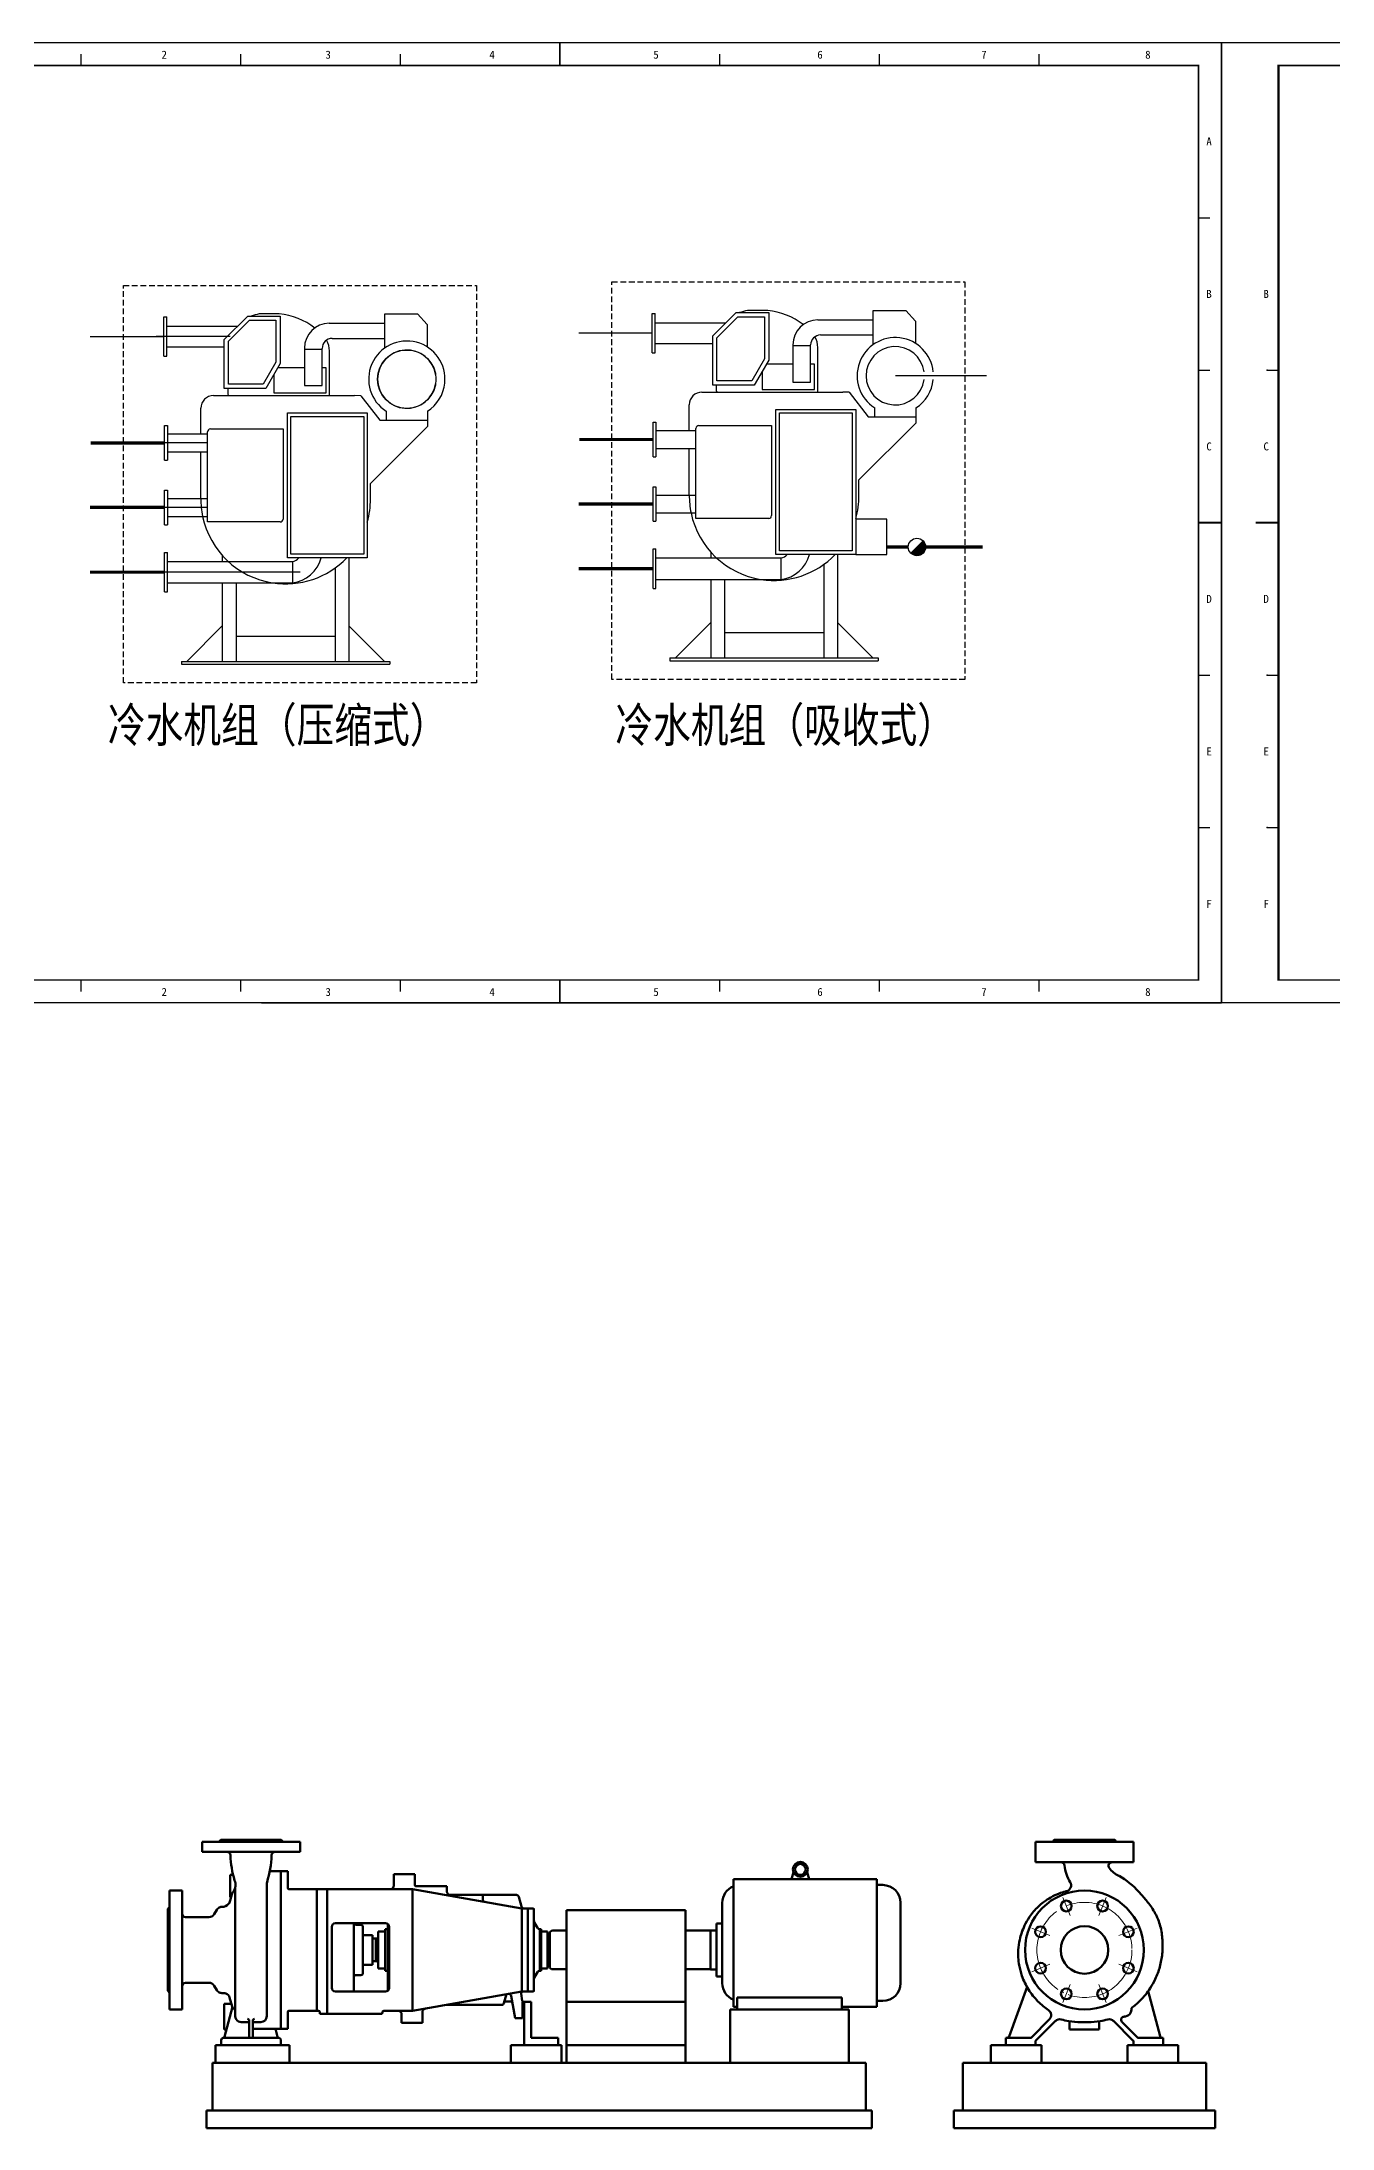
# Model space of a CAD drawing. Header units: millimetres. Extents: x 9671 to 25689, y -17516 to -2951.
# Drawn here: x 22087.3 to 22369.7, y -5773.3 to -5316.9 of the extents above; entities that cross this region are included whole.
import ezdxf
from ezdxf.lldxf.tags import DXFTag

# ---------------------------------------------------------------- set-up
doc = ezdxf.new("R2010")
doc.units = ezdxf.units.MM
for name, pattern in [('CENTER', [50.8, 31.75, -6.35, 6.35, -6.35]), ('HIDDEN2', [0.1875, 0.125, -0.0625]), ('Z', [22.5, 20, -1, 0.5, -1])]:
    doc.linetypes.add(name, pattern=pattern)
for name, color, linetype in [('CEN', 1, 'CENTER'), ('HID', 3, 'HID'), ('LIN', 2, 'Continuous'), ('sb', 2, 'Continuous'), ('图框', 4, 'Continuous')]:
    doc.layers.add(name, color=color, linetype=linetype)
for name, color, linetype, lineweight in [('中心线', 5, 'Z', 9), ('管道', 4, 'Continuous', 40), ('粗实线', 7, 'Continuous', 50)]:
    doc.layers.add(name, color=color, linetype=linetype, lineweight=lineweight)
doc.styles.add('QSDI', font='SimSun.ttf', dxfattribs={"width": 0.8})
tags = doc.linetypes.add('HID', pattern=[6, 4, -2]).pattern_tags.tags
tags[6:7] = [DXFTag(74, 4), DXFTag(75, 0), DXFTag(340, '0'), DXFTag(46, 1.0), DXFTag(50, 0.0), DXFTag(44, 0.0), DXFTag(45, 0.0)]
tags[4:5] = [DXFTag(74, 4), DXFTag(75, 0), DXFTag(340, '0'), DXFTag(46, 1.0), DXFTag(50, 0.0), DXFTag(44, 0.0), DXFTag(45, 0.0)]

# ---------------------------------------------------------------- blocks, each defined once
blk = doc.blocks.new('2#图框，横')
for p, q in [((7777.69, 0), (7777.69, 420)), ((7777.69, 420), (8371.69, 420)), ((8371.69, 420), (8371.69, 0)), ((7872.57, 415), (7872.57, 410)), ((7942.44, 415), (7942.44, 410)), ((8012.32, 415), (8012.32, 410)), ((8152.07, 415), (8152.07, 410)), ((8221.94, 415), (8221.94, 410)), ((8291.82, 415), (8291.82, 410)), ((8361.69, 343.33), (8366.69, 343.33)), ((8371.69, 0), (8371.69, 297)), ((7797.69, 276.67), (7802.69, 276.67)), ((8361.69, 276.67), (8366.69, 276.67)), ((7797.69, 143.33), (7802.69, 143.33)), ((8361.69, 143.33), (8366.69, 143.33)), ((7797.69, 76.67), (7802.69, 76.67)), ((8361.69, 76.67), (8366.69, 76.67)), ((7872.57, 10), (7872.57, 5)), ((7942.44, 10), (7942.44, 5)), ((8012.32, 10), (8012.32, 5)), ((8152.07, 10), (8152.07, 5)), ((8221.94, 10), (8221.94, 5)), ((8291.82, 10), (8291.82, 5)), ((8371.69, 0), (7777.69, 0)), ((7951.69, 0), (8371.69, 0))]:
    blk.add_line(p, q)
for points, const_width in [([(8082.19, 410), (8082.19, 420)], 0.8), ([(8082.19, 410), (8082.19, 420)], 0.5), ([(7802.69, 210), (7792.69, 210)], 0.8), ([(7792.69, 210), (7802.69, 210)], 0.5), ([(8361.69, 210), (8371.69, 210)], 0.8), ([(8361.69, 210), (8371.69, 210)], 0.5), ([(8082.19, 10), (8082.19, 0)], 0.8), ([(8082.19, 10), (8082.19, 0)], 0.5)]:
    blk.add_lwpolyline(points, dxfattribs=dict(const_width=const_width))
blk.add_lwpolyline([(7802.69, 10, 1, 1, 0), (7802.69, 410, 0.6, 0.6, 0), (8361.69, 410, 0.6, 0.6, 0), (8361.69, 10, 0.6, 0.6, 0)], format="xyseb", close=True)
for p in [(7797.69, 276.67), (7797.69, 210), (7797.69, 143.33), (7797.69, 76.67)]:
    blk.add_point(p)
at = {"style": 'QSDI'}
for s, p in [('1', (7836.11, 412.98)), ('2', (7907.86, 412.98)), ('3', (7979.61, 412.98)), ('4', (8051.36, 412.98)), ('5', (8123.11, 412.98)), ('6', (8194.86, 412.98)), ('7', (8266.61, 412.98)), ('8', (8338.36, 412.98)), ('A', (8365.11, 375.02)), ('B', (7796.11, 308.32)), ('B', (8365.11, 308.32)), ('C', (7796.11, 241.62)), ('C', (8365.11, 241.62)), ('D', (7796.11, 174.92)), ('D', (8365.11, 174.92)), ('E', (7796.11, 108.22)), ('E', (8365.11, 108.22)), ('F', (7796.11, 41.52)), ('F', (8365.11, 41.52)), ('1', (7836.11, 2.98)), ('2', (7907.86, 2.98)), ('3', (7979.61, 2.98)), ('4', (8051.36, 2.98)), ('5', (8123.11, 2.98)), ('6', (8194.86, 2.98)), ('7', (8266.61, 2.98)), ('8', (8338.36, 2.98))]:
    blk.add_text(s, height=3.5, dxfattribs=at).set_placement(p)

msp = doc.modelspace()

# ---------------------------------------------------------------- hatches: boundary and pattern name
at = {"layer": '图框'}
h = msp.add_hatch(dxfattribs=at)
h.set_pattern_fill('ANSI31', color=2, scale=0.381403, style=0)
h.set_pattern_definition([(45, (21883.35932, -5037.98328), (-0.033711589, 0.033711589), [])])
h.paths.add_polyline_path([(22277.46, -5428.77, 0.668179), (22280.71, -5427.42, 0.198912), (22280.15, -5426.07)])

# ---------------------------------------------------------------- linework, layer by layer
at = {"color": 0}
msp.add_line((22162.44, -5738.83), (22162.42, -5738.81), dxfattribs=at)
at = {"layer": 'CEN', "lineweight": -3}
for p, q in [((22128.55, -5381.4), (22112.33, -5381.4)), ((22123.58, -5404.67), (22112.45, -5404.67)), ((22123.58, -5418.78), (22112.45, -5418.78)), ((22143.83, -5432.93), (22113.2, -5432.93))]:
    msp.add_line(p, q, dxfattribs=at)
at = {"layer": 'HID', "lineweight": -3}
for p, q in [((22128.19, -5382.41), (22132.76, -5377.85)), ((22132.76, -5377.85), (22138.56, -5377.85)), ((22138.56, -5377.85), (22138.56, -5387.04)), ((22235.06, -5381.66), (22239.63, -5377.09)), ((22239.63, -5377.09), (22245.43, -5377.09)), ((22245.43, -5377.09), (22245.43, -5386.29)), ((22128.19, -5391.85), (22128.19, -5382.41)), ((22235.06, -5391.1), (22235.06, -5381.66)), ((22138.56, -5387.04), (22135.78, -5391.85)), ((22245.43, -5386.29), (22242.66, -5391.1)), ((22135.78, -5391.85), (22128.19, -5391.85)), ((22242.66, -5391.1), (22235.06, -5391.1)), ((22248.72, -5428.28), (22248.72, -5398.12)), ((22248.72, -5398.12), (22264.65, -5398.12)), ((22264.65, -5398.12), (22264.65, -5428.28)), ((22141.84, -5429.03), (22141.84, -5398.87)), ((22141.84, -5398.87), (22157.77, -5398.87)), ((22157.77, -5398.87), (22157.77, -5429.03)), ((22128.09, -5430.58), (22142.17, -5430.58)), ((22157.77, -5429.03), (22141.84, -5429.03)), ((22142.17, -5430.58), (22142.17, -5435.28)), ((22234.97, -5429.83), (22249.05, -5429.83)), ((22264.65, -5428.28), (22248.72, -5428.28)), ((22249.05, -5429.83), (22249.05, -5434.53)), ((22244.68, -5434.53), (22249.05, -5434.53)), ((22137.81, -5435.28), (22142.17, -5435.28))]:
    msp.add_line(p, q, dxfattribs=at)
for centre, radius, start, end in [((22142.02, -5428.67), 1.91, 274.6871, 323.4969), ((22141.29, -5427.95), 7.38, 276.8347, 345.3867), ((22248.89, -5427.92), 1.91, 274.6871, 323.4969), ((22248.17, -5427.19), 7.38, 276.8347, 345.3867)]:
    msp.add_arc(centre, radius, start, end, dxfattribs=at)
at = {"layer": 'LIN', "lineweight": -3}
for p, q in [((22246.17, -5375.71), (22241.75, -5375.71)), ((22269.17, -5375.71), (22269.17, -5383.21)), ((22269.23, -5375.71), (22276.39, -5375.71)), ((22276.39, -5375.71), (22278.48, -5378.01)), ((22114.03, -5385.71), (22114.03, -5377.09)), ((22114.03, -5377.09), (22114.65, -5377.09)), ((22114.65, -5385.71), (22114.65, -5377.09)), ((22114.65, -5379.15), (22130.13, -5379.15)), ((22127.26, -5382.03), (22132.37, -5376.92)), ((22132.37, -5376.92), (22139.49, -5376.92)), ((22139.29, -5376.46), (22134.88, -5376.46)), ((22139.49, -5376.92), (22139.49, -5387.29)), ((22150.23, -5378.51), (22162.3, -5378.51)), ((22162.3, -5376.46), (22162.3, -5383.97)), ((22162.35, -5376.46), (22169.52, -5376.46)), ((22169.52, -5376.46), (22171.61, -5378.76)), ((22171.61, -5378.76), (22171.61, -5383.68)), ((22220.91, -5384.95), (22220.91, -5376.34)), ((22220.91, -5376.34), (22221.53, -5376.34)), ((22221.53, -5384.95), (22221.53, -5376.34)), ((22221.53, -5378.4), (22237.01, -5378.4)), ((22234.13, -5381.28), (22239.25, -5376.16)), ((22239.25, -5376.16), (22246.37, -5376.16)), ((22246.37, -5376.16), (22246.37, -5386.54)), ((22257.11, -5377.76), (22269.17, -5377.76)), ((22278.48, -5378.01), (22278.48, -5382.93)), ((22114.65, -5383.64), (22127.26, -5383.64)), ((22127.26, -5392.78), (22127.26, -5382.03)), ((22144.79, -5383.95), (22144.79, -5392.11)), ((22148.68, -5384.23), (22144.79, -5384.23)), ((22148.68, -5392.11), (22148.68, -5383.99)), ((22150.26, -5394.3), (22150.26, -5384.56)), ((22150.85, -5381.81), (22162.3, -5381.81)), ((22220.91, -5384.95), (22221.53, -5384.95)), ((22221.53, -5382.89), (22234.13, -5382.89)), ((22234.13, -5392.03), (22234.13, -5381.28)), ((22251.66, -5383.2), (22251.66, -5391.36)), ((22255.55, -5383.47), (22251.66, -5383.47)), ((22255.55, -5391.36), (22255.55, -5383.24)), ((22257.14, -5393.55), (22257.14, -5383.81)), ((22257.73, -5381.06), (22269.17, -5381.06)), ((22114.03, -5385.71), (22114.65, -5385.71)), ((22139.49, -5387.29), (22136.32, -5392.78)), ((22144.79, -5388.22), (22138.95, -5388.22)), ((22149.55, -5388.22), (22148.68, -5388.22)), ((22149.55, -5393.71), (22149.55, -5388.22)), ((22246.37, -5386.54), (22243.19, -5392.03)), ((22244.97, -5388.95), (22244.97, -5392.96)), ((22251.66, -5387.47), (22245.83, -5387.47)), ((22256.43, -5387.47), (22255.55, -5387.47)), ((22256.43, -5392.96), (22256.43, -5387.47)), ((22136.32, -5392.78), (22127.26, -5392.78)), ((22128, -5392.78), (22128, -5393.88)), ((22138.1, -5389.7), (22138.1, -5393.71)), ((22138.1, -5393.71), (22149.55, -5393.71)), ((22144.79, -5392.11), (22148.68, -5392.11)), ((22231.78, -5393.55), (22262.6, -5393.55)), ((22243.19, -5392.03), (22234.13, -5392.03)), ((22234.87, -5392.03), (22234.87, -5393.13)), ((22244.97, -5392.96), (22256.43, -5392.96)), ((22251.66, -5391.36), (22255.55, -5391.36)), ((22264.02, -5393.59), (22262.6, -5393.55)), ((22264.02, -5393.59), (22268.16, -5398.96)), ((22122.12, -5402.71), (22122.12, -5397.09)), ((22124.91, -5394.3), (22155.73, -5394.3)), ((22141.07, -5429.81), (22141.07, -5398.1)), ((22141.07, -5398.1), (22158.55, -5398.1)), ((22157.15, -5394.34), (22155.73, -5394.3)), ((22157.15, -5394.34), (22161.28, -5399.71)), ((22158.55, -5398.1), (22158.55, -5429.81)), ((22162.69, -5397.76), (22162.69, -5399.68)), ((22171.69, -5397.76), (22171.69, -5399.71)), ((22228.99, -5401.95), (22228.99, -5396.34)), ((22247.94, -5429.06), (22247.94, -5397.34)), ((22247.94, -5397.34), (22265.43, -5397.34)), ((22265.43, -5397.34), (22265.43, -5429.06)), ((22269.56, -5397), (22269.56, -5398.93)), ((22278.57, -5397), (22278.57, -5398.96)), ((22114.19, -5408.45), (22114.19, -5400.88)), ((22114.19, -5400.88), (22114.81, -5400.88)), ((22114.81, -5400.88), (22114.81, -5408.45)), ((22114.81, -5402.71), (22123.58, -5402.71)), ((22123.58, -5421.95), (22123.58, -5402.24)), ((22124.21, -5401.62), (22140.12, -5401.62)), ((22140.12, -5401.62), (22140.12, -5421.33)), ((22171.69, -5401.09), (22159.25, -5413.53)), ((22161.28, -5399.71), (22171.69, -5399.71)), ((22171.69, -5399.71), (22171.69, -5401.09)), ((22221.07, -5407.7), (22221.07, -5400.13)), ((22221.07, -5400.13), (22221.69, -5400.13)), ((22221.69, -5400.13), (22221.69, -5407.7)), ((22221.69, -5401.95), (22230.46, -5401.95)), ((22230.46, -5421.2), (22230.46, -5401.49)), ((22231.08, -5400.87), (22246.99, -5400.87)), ((22246.99, -5400.87), (22246.99, -5420.58)), ((22278.57, -5400.34), (22266.12, -5412.78)), ((22268.16, -5398.96), (22278.57, -5398.96)), ((22278.57, -5398.96), (22278.57, -5400.34)), ((22114.81, -5406.63), (22123.58, -5406.63)), ((22122.12, -5416.82), (22122.12, -5406.63)), ((22221.07, -5407.7), (22221.69, -5407.7)), ((22221.69, -5405.88), (22230.46, -5405.88)), ((22228.99, -5416.07), (22228.99, -5405.88)), ((22114.19, -5408.45), (22114.81, -5408.45)), ((22114.19, -5422.57), (22114.19, -5415)), ((22114.19, -5415), (22114.81, -5415)), ((22114.81, -5415), (22114.81, -5422.57)), ((22114.81, -5416.82), (22123.58, -5416.82)), ((22159.25, -5416.93), (22159.25, -5413.53)), ((22221.07, -5421.82), (22221.07, -5414.25)), ((22221.07, -5414.25), (22221.69, -5414.25)), ((22221.69, -5414.25), (22221.69, -5421.82)), ((22221.69, -5416.07), (22230.46, -5416.07)), ((22266.12, -5416.18), (22266.12, -5412.78)), ((22114.81, -5420.75), (22123.58, -5420.75)), ((22221.69, -5419.99), (22230.46, -5419.99)), ((22246.37, -5421.2), (22230.46, -5421.2)), ((22114.19, -5422.57), (22114.81, -5422.57)), ((22139.5, -5421.95), (22123.58, -5421.95)), ((22221.07, -5421.82), (22221.69, -5421.82)), ((22114.19, -5437.24), (22114.19, -5428.62)), ((22114.19, -5428.62), (22114.81, -5428.62)), ((22114.81, -5437.24), (22114.81, -5428.62)), ((22114.81, -5430.58), (22128.09, -5430.58)), ((22126.82, -5429.29), (22126.82, -5430.58)), ((22158.55, -5429.81), (22141.07, -5429.81)), ((22154.54, -5429.81), (22154.54, -5452.45)), ((22221.07, -5436.48), (22221.07, -5427.87)), ((22221.07, -5427.87), (22221.69, -5427.87)), ((22221.69, -5436.48), (22221.69, -5427.87)), ((22221.69, -5429.83), (22234.97, -5429.83)), ((22233.7, -5428.54), (22233.7, -5429.83)), ((22265.43, -5429.06), (22247.94, -5429.06)), ((22261.42, -5429.06), (22261.42, -5451.7)), ((22151.54, -5431.99), (22151.54, -5452.45)), ((22221.69, -5434.53), (22244.68, -5434.53)), ((22233.7, -5434.53), (22233.7, -5451.7)), ((22236.7, -5434.53), (22236.7, -5451.7)), ((22258.42, -5431.24), (22258.42, -5451.7)), ((22114.19, -5437.24), (22114.81, -5437.24)), ((22114.81, -5435.28), (22137.81, -5435.28)), ((22126.82, -5435.28), (22126.82, -5452.45)), ((22129.82, -5435.28), (22129.82, -5452.45)), ((22221.07, -5436.48), (22221.69, -5436.48)), ((22233.7, -5443.95), (22225.95, -5451.7)), ((22269.16, -5451.7), (22261.42, -5443.95)), ((22126.82, -5444.7), (22119.08, -5452.45)), ((22129.82, -5446.91), (22151.54, -5446.91)), ((22162.29, -5452.45), (22154.54, -5444.7)), ((22236.7, -5446.16), (22258.42, -5446.16)), ((22117.88, -5452.45), (22163.49, -5452.45)), ((22117.88, -5452.45), (22117.88, -5453.07)), ((22117.88, -5453.07), (22163.49, -5453.07)), ((22163.49, -5452.45), (22163.49, -5453.07)), ((22224.75, -5451.7), (22270.36, -5451.7)), ((22224.75, -5451.7), (22224.75, -5452.32)), ((22224.75, -5452.32), (22270.36, -5452.32)), ((22270.36, -5451.7), (22270.36, -5452.32))]:
    msp.add_line(p, q, dxfattribs=at)
for centre, radius, start, end in [((22246.06, -5396.46), 21.19, 101.7345, 106.7092), ((22244.82, -5390.43), 14.77, 51.9883, 84.792), ((22139.19, -5397.21), 21.19, 101.7345, 106.7092), ((22137.95, -5391.18), 14.77, 51.9883, 84.792), ((22150.23, -5383.95), 5.44, 90, 180), ((22257.11, -5383.2), 5.44, 90, 180), ((22150.85, -5383.99), 2.18, 90, 180), ((22145.61, -5384.56), 4.65, 0, 30.5151), ((22167.19, -5390.73), 8.35, 354.261, 237.3584), ((22167.19, -5390.73), 6.38, 7.5185, 352.4815), ((22257.73, -5383.24), 2.18, 90, 180), ((22252.48, -5383.81), 4.65, 0, 30.5151), ((22274.07, -5389.98), 8.35, 5.739, 237.3584), ((22274.07, -5389.98), 6.38, 7.5185, 352.4815), ((22128.41, -5393.88), 0.418, 180, 270), ((22167.19, -5390.73), 8.35, 302.6416, 354.261), ((22231.78, -5396.34), 2.79, 90, 180), ((22235.29, -5393.13), 0.418, 180, 270), ((22274.07, -5389.98), 8.35, 302.6416, 354.261), ((22124.91, -5397.09), 2.79, 90, 180), ((22124.21, -5402.24), 0.621, 90, 180), ((22162.72, -5399.68), 0.031, 180, 270), ((22162.69, -5399.71), 0.00155, 180, 270), ((22162.69, -5399.71), 0.0031, 180, 270), ((22231.08, -5401.49), 0.621, 90, 180), ((22269.59, -5398.93), 0.031, 180, 270), ((22269.57, -5398.95), 0.0031, 180, 270), ((22269.56, -5398.96), 0.00155, 180, 270), ((22140.71, -5416.93), 18.6, 179.6717, 191.8428), ((22140.68, -5416.93), 18.57, 344.23, 0), ((22247.59, -5416.18), 18.6, 179.6717, 191.8428), ((22247.56, -5416.18), 18.57, 344.23, 0), ((22140.68, -5416.93), 18.57, 191.8476, 261.0997), ((22139.5, -5421.33), 0.621, 270, 0), ((22247.56, -5416.18), 18.57, 191.8476, 261.0997), ((22246.37, -5420.58), 0.621, 270, 0), ((22140.68, -5416.93), 18.57, 261.0997, 316.0977), ((22247.56, -5416.18), 18.57, 261.0997, 316.0977)]:
    msp.add_arc(centre, radius, start, end, dxfattribs=at)
at = {"layer": 'sb', "color": 2}
msp.add_lwpolyline([(22265.43, -5429.06), (22272.26, -5429.06), (22272.26, -5421.32), (22265.43, -5421.32)], close=True, dxfattribs=at)
at = {"layer": 'sb'}
msp.add_circle((22167.19, -5390.73), 6.38, dxfattribs=at)
at = {"layer": '中心线'}
for p, q in [((22310.71, -5722.78), (22312.35, -5726.73)), ((22320.24, -5722.78), (22318.6, -5726.73)), ((22303.97, -5729.52), (22307.92, -5731.15)), ((22326.97, -5729.52), (22323.02, -5731.15)), ((22303.97, -5739.05), (22307.92, -5737.41)), ((22326.97, -5739.05), (22323.02, -5737.41)), ((22310.71, -5745.78), (22312.35, -5741.83)), ((22320.24, -5745.78), (22318.6, -5741.83))]:
    msp.add_line(p, q, dxfattribs=at)
msp.add_circle((22315.47, -5734.28), 10.4, dxfattribs=at)
at = {"layer": '图框', "color": 2}
msp.add_circle((22278.81, -5427.42), 1.91, dxfattribs=at)
at = {"layer": '管道', "color": 3, "linetype": 'HIDDEN2', "lineweight": -3, "ltscale": 10}
for p, q in [((22105.17, -5457.13), (22105.17, -5370.22)), ((22105.17, -5370.22), (22182.43, -5370.22)), ((22182.43, -5370.22), (22182.43, -5457.13)), ((22182.43, -5370.22), (22182.43, -5370.22)), ((22212.05, -5456.38), (22212.05, -5369.46)), ((22212.05, -5369.46), (22289.31, -5369.46)), ((22289.31, -5369.46), (22289.31, -5456.38)), ((22289.31, -5369.46), (22289.31, -5369.46)), ((22182.43, -5457.13), (22105.17, -5457.13)), ((22289.31, -5456.38), (22212.05, -5456.38))]:
    msp.add_line(p, q, dxfattribs=at)
at = {"layer": '管道', "color": 3, "lineweight": -3}
for points, const_width in [([(22114.03, -5381.4), (22097.88, -5381.4)], 0.3), ([(22220.91, -5380.65), (22204.76, -5380.65)], 0.3), ([(22097.88, -5432.93), (22114.19, -5432.93)], 0.7), ([(22204.76, -5432.18), (22221.07, -5432.18)], 0.7)]:
    msp.add_lwpolyline(points, dxfattribs=dict(at, const_width=const_width))
at = {"layer": '管道', "color": 1, "lineweight": -3}
for points, const_width in [([(22294.08, -5389.98), (22274.07, -5389.98)], 0.3), ([(22272.26, -5427.42), (22276.9, -5427.42)], 0.7), ([(22280.71, -5427.42), (22293.21, -5427.42)], 0.7)]:
    msp.add_lwpolyline(points, dxfattribs=dict(at, const_width=const_width))
at = {"layer": '管道', "color": 5, "lineweight": -3, "const_width": 0.7}
for points in [[(22114.19, -5404.67), (22098.04, -5404.67)], [(22221.07, -5403.92), (22204.92, -5403.92)], [(22097.88, -5418.78), (22114.19, -5418.78)], [(22204.76, -5418.03), (22221.07, -5418.03)]]:
    msp.add_lwpolyline(points, dxfattribs=at)
at = {"layer": '粗实线'}
for p, q in [((22122.38, -5710.62), (22122.38, -5712.83)), ((22122.38, -5710.62), (22133.1, -5710.62)), ((22122.38, -5712.83), (22133.1, -5712.83)), ((22126.47, -5710.23), (22126.08, -5710.62)), ((22126.47, -5710.23), (22133.1, -5710.23)), ((22139.73, -5710.23), (22133.1, -5710.23)), ((22133.1, -5710.62), (22143.83, -5710.62)), ((22133.1, -5712.83), (22143.83, -5712.83)), ((22139.73, -5710.23), (22140.12, -5710.62)), ((22143.83, -5710.62), (22143.83, -5712.83)), ((22304.75, -5710.62), (22304.75, -5715.11)), ((22304.75, -5710.62), (22315.47, -5710.62)), ((22308.84, -5710.23), (22308.45, -5710.62)), ((22308.84, -5710.23), (22315.47, -5710.23)), ((22322.1, -5710.23), (22315.47, -5710.23)), ((22315.47, -5710.62), (22326.2, -5710.62)), ((22322.1, -5710.23), (22322.49, -5710.62)), ((22326.2, -5710.62), (22326.2, -5715.11)), ((22129.16, -5717.82), (22128.53, -5717.82)), ((22128.53, -5717.82), (22128.53, -5722.77)), ((22137.2, -5717.06), (22141.16, -5717.06)), ((22139.6, -5717.06), (22139.6, -5751.51)), ((22141.16, -5717.06), (22141.16, -5720.77)), ((22164.37, -5717.71), (22164.37, -5720.18)), ((22164.37, -5717.71), (22168.92, -5717.71)), ((22168.92, -5717.71), (22168.92, -5720.05)), ((22251.81, -5717.3), (22251.38, -5718.78)), ((22254.79, -5717.3), (22255.22, -5718.78)), ((22304.75, -5715.11), (22315.47, -5715.11)), ((22315.47, -5715.11), (22326.2, -5715.11)), ((22115.29, -5721.28), (22115.29, -5724.92)), ((22115.29, -5721.28), (22118.02, -5721.28)), ((22118.02, -5721.28), (22118.02, -5734.28)), ((22128.55, -5723.43), (22128.9, -5722.12)), ((22129.66, -5748.76), (22129.66, -5720.62)), ((22136.55, -5748.76), (22136.55, -5719.84)), ((22139.6, -5721.02), (22139.6, -5722.26)), ((22141.35, -5720.96), (22147.53, -5720.96)), ((22147.53, -5720.96), (22147.53, -5734.28)), ((22147.53, -5720.96), (22149.74, -5720.96)), ((22147.53, -5720.96), (22147.53, -5722.13)), ((22149.74, -5720.96), (22168.42, -5720.96)), ((22149.74, -5720.96), (22149.74, -5734.28)), ((22192.38, -5725.18), (22168.42, -5720.96)), ((22168.42, -5720.96), (22168.42, -5747.61)), ((22169.18, -5720.31), (22175.94, -5720.31)), ((22175.94, -5720.31), (22175.94, -5721.48)), ((22176.72, -5722.26), (22191.2, -5722.26)), ((22183.8, -5722.26), (22183.8, -5723.23)), ((22191.7, -5722.64), (22192.28, -5724.8)), ((22238.64, -5718.78), (22270.02, -5718.78)), ((22238.64, -5718.78), (22238.64, -5746.73)), ((22270.02, -5718.78), (22270.02, -5746.73)), ((22270.02, -5720.07), (22271.33, -5720.07)), ((22114.9, -5725.31), (22115.29, -5724.92)), ((22114.9, -5725.31), (22114.9, -5743.25)), ((22115.29, -5724.92), (22115.29, -5743.64)), ((22123.86, -5727.09), (22118.8, -5727.09)), ((22125.05, -5726.44), (22125.59, -5725.51)), ((22126.72, -5724.86), (22127.17, -5724.86)), ((22128.42, -5723.89), (22128.55, -5723.43)), ((22128.53, -5722.77), (22128.72, -5722.77)), ((22193.68, -5725.18), (22192.38, -5725.18)), ((22192.38, -5725.18), (22192.38, -5743.38)), ((22193.68, -5725.18), (22194.83, -5725.18)), ((22193.68, -5725.18), (22193.68, -5734.28)), ((22194.98, -5725.34), (22194.98, -5732.01)), ((22202.16, -5725.6), (22228.16, -5725.6)), ((22202.16, -5725.6), (22202.16, -5758.98)), ((22228.16, -5725.6), (22228.16, -5758.98)), ((22236.23, -5741.54), (22236.23, -5723.97)), ((22275.23, -5741.54), (22275.23, -5723.97)), ((22195.77, -5729.41), (22195.16, -5728.34)), ((22196.3, -5729.73), (22196.3, -5738.83)), ((22196.61, -5729.73), (22196.33, -5729.73)), ((22196.61, -5729.73), (22196.61, -5734.28)), ((22196.61, -5730.25), (22198.01, -5730.25)), ((22198.01, -5730.25), (22196.61, -5730.25)), ((22198.01, -5730.25), (22198.01, -5734.28)), ((22198.47, -5730.71), (22198.47, -5734.28)), ((22202.16, -5730.06), (22199.12, -5730.06)), ((22228.16, -5730.06), (22233.63, -5730.06)), ((22233.63, -5734.28), (22233.63, -5730)), ((22233.63, -5730), (22234.93, -5730)), ((22233.63, -5730.55), (22233.63, -5734.13)), ((22234.93, -5734.28), (22234.93, -5728.49)), ((22234.93, -5728.49), (22236.23, -5728.49)), ((22118.02, -5734.28), (22118.02, -5747.28)), ((22147.53, -5747.61), (22147.53, -5734.28)), ((22149.74, -5748.26), (22149.74, -5734.28)), ((22193.68, -5743.38), (22193.68, -5734.28)), ((22194.98, -5743.23), (22194.98, -5732.01)), ((22196.61, -5738.83), (22196.61, -5734.28)), ((22198.01, -5732.01), (22198.47, -5732.01)), ((22198.01, -5738.31), (22198.01, -5734.28)), ((22198.47, -5732.01), (22198.47, -5736.56)), ((22198.47, -5737.86), (22198.47, -5734.28)), ((22233.63, -5731.85), (22233.63, -5736.4)), ((22233.63, -5737.7), (22233.63, -5734.13)), ((22233.63, -5734.28), (22233.63, -5738.56)), ((22234.93, -5734.28), (22234.93, -5740.08)), ((22195.77, -5739.16), (22195.16, -5740.22)), ((22196.61, -5738.83), (22196.33, -5738.83)), ((22196.61, -5738.31), (22198.01, -5738.31)), ((22198.01, -5738.31), (22196.61, -5738.31)), ((22198.01, -5736.56), (22198.47, -5736.56)), ((22202.16, -5738.51), (22199.12, -5738.51)), ((22228.16, -5738.51), (22233.63, -5738.51)), ((22233.63, -5738.56), (22234.93, -5738.56)), ((22234.93, -5740.08), (22236.23, -5740.08)), ((22114.9, -5743.25), (22115.29, -5743.64)), ((22115.29, -5747.28), (22115.29, -5743.64)), ((22123.86, -5741.47), (22118.8, -5741.47)), ((22125.05, -5742.12), (22125.59, -5743.06)), ((22126.72, -5743.71), (22127.17, -5743.71)), ((22128.42, -5744.67), (22128.98, -5746.67)), ((22149.74, -5743.94), (22149.74, -5741.11)), ((22192.38, -5743.38), (22168.42, -5747.61)), ((22188.45, -5745.92), (22188.97, -5743.98)), ((22188.96, -5745.53), (22189.8, -5745.53)), ((22190.89, -5749.23), (22190.02, -5744.33)), ((22192.46, -5745.44), (22192.18, -5743.84)), ((22194.83, -5743.38), (22192.38, -5743.38)), ((22239.48, -5744.68), (22262.36, -5744.68)), ((22239.48, -5747.28), (22239.48, -5744.68)), ((22262.36, -5747.28), (22262.36, -5744.68)), ((22270.02, -5745.44), (22271.33, -5745.44)), ((22298.96, -5753.2), (22302.9, -5742.37)), ((22332.02, -5753.17), (22329.38, -5743.33)), ((22115.29, -5747.28), (22118.02, -5747.28)), ((22127.25, -5746.09), (22127.25, -5751.69)), ((22128.82, -5746.09), (22127.25, -5746.09)), ((22127.27, -5753.28), (22129.03, -5746.75)), ((22130.96, -5750.06), (22132.71, -5750.06)), ((22132.71, -5749.74), (22132.71, -5753.13)), ((22133.49, -5749.74), (22133.49, -5753.13)), ((22133.49, -5750.06), (22135.25, -5750.06)), ((22141.16, -5751.51), (22141.16, -5747.79)), ((22141.35, -5747.61), (22147.53, -5747.61)), ((22147.53, -5747.02), (22147.53, -5745.85)), ((22147.53, -5747.65), (22147.53, -5747.02)), ((22147.53, -5747.61), (22147.86, -5747.61)), ((22148.18, -5748.26), (22148.18, -5747.93)), ((22148.18, -5748.26), (22161.83, -5748.26)), ((22161.83, -5748.26), (22161.83, -5747.93)), ((22162.16, -5747.61), (22168.42, -5747.61)), ((22166.06, -5750.21), (22166.06, -5748.39)), ((22170.61, -5750.21), (22170.61, -5747.88)), ((22175.8, -5746.31), (22187.95, -5746.31)), ((22190.89, -5749.23), (22192.51, -5749.23)), ((22192.51, -5749.2), (22192.51, -5745.55)), ((22192.51, -5749.23), (22192.51, -5749.17)), ((22192.72, -5745.66), (22192.84, -5745.66)), ((22192.77, -5748.91), (22192.84, -5748.91)), ((22192.84, -5755.08), (22192.84, -5745.66)), ((22194.4, -5745.66), (22192.84, -5745.66)), ((22194.4, -5753.52), (22194.4, -5745.66)), ((22202.16, -5745.66), (22228.16, -5745.66)), ((22237.92, -5747.28), (22263.92, -5747.28)), ((22237.92, -5747.28), (22237.92, -5758.98)), ((22238.64, -5746.73), (22239.48, -5746.73)), ((22262.36, -5746.73), (22270.02, -5746.73)), ((22263.92, -5747.28), (22263.92, -5758.98)), ((22303.86, -5753.41), (22307.82, -5749.45)), ((22304.86, -5754.06), (22309.1, -5749.82)), ((22312.22, -5749.89), (22312.22, -5751.69)), ((22318.72, -5749.89), (22318.72, -5751.69)), ((22326.09, -5754.06), (22321.85, -5749.82)), ((22327.09, -5753.41), (22323.67, -5749.99)), ((22126.6, -5753.89), (22126.6, -5755.08)), ((22126.98, -5753.52), (22127.02, -5753.52)), ((22127.02, -5753.52), (22139.19, -5753.52)), ((22127.25, -5751.69), (22127.7, -5751.69)), ((22133.49, -5751.51), (22141.16, -5751.51)), ((22138.93, -5753.28), (22138.46, -5751.51)), ((22139.19, -5753.52), (22139.23, -5753.52)), ((22139.6, -5753.89), (22139.6, -5755.08)), ((22166.06, -5750.21), (22170.61, -5750.21)), ((22194.4, -5753.52), (22200.29, -5753.52)), ((22200.29, -5753.52), (22200.29, -5755.08)), ((22298.25, -5753.52), (22298.25, -5755.08)), ((22298.25, -5753.52), (22303.58, -5753.52)), ((22304.75, -5754.33), (22304.75, -5755.08)), ((22318.72, -5751.69), (22312.22, -5751.69)), ((22326.2, -5754.33), (22326.2, -5755.08)), ((22332.7, -5753.52), (22327.36, -5753.52)), ((22332.7, -5753.52), (22332.7, -5755.08)), ((22124.65, -5758.98), (22124.65, -5769.38)), ((22124.65, -5758.98), (22267.65, -5758.98)), ((22125.3, -5755.08), (22141.55, -5755.08)), ((22125.3, -5755.08), (22125.3, -5758.98)), ((22141.55, -5755.08), (22141.55, -5758.98)), ((22189.98, -5755.08), (22189.98, -5758.98)), ((22189.98, -5755.08), (22201.01, -5755.08)), ((22201.01, -5755.08), (22201.01, -5758.98)), ((22202.16, -5755.08), (22228.16, -5755.08)), ((22267.65, -5758.98), (22267.65, -5769.38)), ((22288.82, -5758.98), (22288.82, -5769.38)), ((22288.82, -5758.98), (22342.12, -5758.98)), ((22295, -5755.08), (22306.05, -5755.08)), ((22295, -5755.08), (22295, -5758.98)), ((22306.05, -5755.08), (22306.05, -5758.98)), ((22335.95, -5755.08), (22324.9, -5755.08)), ((22324.9, -5755.08), (22324.9, -5758.98)), ((22335.95, -5755.08), (22335.95, -5758.98)), ((22342.12, -5758.98), (22342.12, -5769.38)), ((22123.35, -5769.38), (22123.35, -5773.28)), ((22123.35, -5769.38), (22268.95, -5769.38)), ((22268.95, -5769.38), (22268.95, -5773.28)), ((22286.87, -5769.38), (22286.87, -5773.28)), ((22286.87, -5769.38), (22344.07, -5769.38)), ((22344.07, -5769.38), (22344.07, -5773.28)), ((22123.35, -5773.28), (22268.95, -5773.28)), ((22286.87, -5773.28), (22344.07, -5773.28))]:
    msp.add_line(p, q, dxfattribs=at)
at = {"layer": '粗实线', "color": 0}
for p, q in [((22150.78, -5729.21), (22150.78, -5734.28)), ((22162.55, -5728.43), (22151.56, -5728.43)), ((22155.59, -5743.38), (22155.59, -5728.43)), ((22155.98, -5728.76), (22157.15, -5728.76)), ((22157.54, -5734.28), (22157.54, -5729.15)), ((22157.54, -5731.03), (22159.66, -5731.03)), ((22159.66, -5731.03), (22159.66, -5734.28)), ((22159.66, -5731.81), (22160.38, -5731.81)), ((22160.38, -5731.81), (22160.94, -5731.7)), ((22160.38, -5731.81), (22160.38, -5736.75)), ((22162.42, -5730.25), (22160.94, -5730.25)), ((22160.94, -5730.25), (22160.94, -5734.28)), ((22160.94, -5730.25), (22162.42, -5730.25)), ((22160.94, -5731.7), (22160.94, -5731.48)), ((22162.42, -5734.28), (22162.42, -5729.73)), ((22162.42, -5729.73), (22163.07, -5729.73)), ((22163.07, -5734.28), (22163.07, -5728.63)), ((22163.33, -5729.21), (22163.33, -5734.28)), ((22150.78, -5742.6), (22150.78, -5734.28)), ((22157.54, -5734.28), (22157.54, -5739.42)), ((22159.66, -5737.53), (22159.66, -5734.28)), ((22160.94, -5738.31), (22160.94, -5734.28)), ((22162.42, -5734.28), (22162.42, -5738.83)), ((22163.07, -5734.28), (22163.07, -5743.18)), ((22163.33, -5742.6), (22163.33, -5734.28)), ((22155.98, -5739.81), (22157.15, -5739.81)), ((22157.54, -5737.53), (22159.66, -5737.53)), ((22159.66, -5736.75), (22160.38, -5736.75)), ((22160.38, -5736.75), (22160.94, -5736.86)), ((22162.42, -5738.31), (22160.94, -5738.31)), ((22160.94, -5738.31), (22162.42, -5738.31)), ((22162.42, -5738.83), (22163.07, -5738.83)), ((22162.55, -5743.38), (22151.56, -5743.38))]:
    msp.add_line(p, q, dxfattribs=at)
at = {"layer": '粗实线'}
for centre, radius in [((22253.3, -5716.66), 1.62), ((22253.3, -5716.66), 1.18), ((22315.47, -5734.28), 13), ((22311.49, -5724.67), 1.17), ((22319.45, -5724.67), 1.17), ((22305.87, -5730.3), 1.17), ((22315.47, -5734.28), 5.2), ((22325.08, -5730.3), 1.17), ((22305.87, -5738.26), 1.17), ((22325.08, -5738.26), 1.17), ((22311.49, -5743.89), 1.17), ((22319.45, -5743.89), 1.17)]:
    msp.add_circle(centre, radius, dxfattribs=at)
for centre, radius, start, end in [((22127.82, -5713.61), 0.78, 2.2095, 90), ((22151.57, -5712.7), 22.98, 182.2095, 196.0894), ((22114.64, -5712.7), 22.98, 342.8973, 357.7905), ((22138.38, -5713.61), 0.78, 90, 177.7905), ((22310.33, -5715.89), 0.78, 6.5564, 90), ((22320.27, -5714.74), 9.22, 186.5564, 211.0065), ((22321.53, -5715.89), 0.78, 90, 216.2212), ((22325.24, -5713.17), 5.38, 216.2212, 245.6278), ((22314.12, -5733.62), 17.92, 42.3393, 60.0961), ((22130.16, -5722.46), 1.3, 133.7072, 165), ((22127.3, -5720.1), 2.42, 324.1282, 25.2658), ((22137.85, -5719.84), 1.3, 162.8973, 180), ((22141.35, -5720.77), 0.186, 180, 270), ((22163.59, -5720.18), 0.78, 270, 0), ((22169.18, -5720.05), 0.26, 180, 270), ((22176.72, -5721.48), 0.78, 180, 270), ((22191.2, -5722.78), 0.52, 15, 90), ((22240.13, -5723.97), 3.9, 112.5081, 180), ((22271.33, -5723.97), 3.9, 0, 90), ((22311.25, -5720.16), 1.3, 283.8569, 31.0065), ((22118.8, -5726.31), 0.78, 180, 270), ((22123.93, -5725.79), 1.3, 267, 330), ((22126.72, -5726.16), 1.3, 125.9949, 150), ((22126.72, -5726.16), 1.3, 90, 125.9949), ((22126.59, -5722.8), 2.14, 285.775, 329.225), ((22184.32, -5723.23), 0.52, 180, 260), ((22192.78, -5724.66), 0.52, 195, 270), ((22194.83, -5725.34), 0.156, 0, 90), ((22196.28, -5727.69), 1.3, 180, 210), ((22196.33, -5729.08), 0.65, 210, 270), ((22199.12, -5730.71), 0.65, 90, 180), ((22196.28, -5740.87), 1.3, 150, 180), ((22196.33, -5739.48), 0.65, 90, 150), ((22199.12, -5737.86), 0.65, 180, 270), ((22118.8, -5742.25), 0.78, 90, 180), ((22123.93, -5742.77), 1.3, 30, 93), ((22126.72, -5742.41), 1.3, 210, 234.0051), ((22126.72, -5742.41), 1.3, 234.0051, 270), ((22127.17, -5745.01), 1.3, 70.6134, 90), ((22188.96, -5746.05), 0.52, 90, 165), ((22189.51, -5744.42), 0.52, 10, 100), ((22189.8, -5746.05), 0.52, 10, 90), ((22192.57, -5743.77), 0.39, 90, 190), ((22192.72, -5745.4), 0.26, 190, 270), ((22194.83, -5743.23), 0.156, 270, 0), ((22240.13, -5741.54), 3.9, 180, 247.4919), ((22271.33, -5741.54), 3.9, 270, 0), ((22130.16, -5746.11), 1.3, 205.6713, 232.1177), ((22128.88, -5747.75), 0.78, 11.1057, 52.1177), ((22128.88, -5747.75), 0.78, 0, 11.1057), ((22130.96, -5748.76), 1.3, 180, 242.6758), ((22130.96, -5748.76), 1.3, 242.6758, 270), ((22132.32, -5749.74), 0.39, 0, 90), ((22133.88, -5749.74), 0.39, 90, 180), ((22135.25, -5748.76), 1.3, 270, 0), ((22141.35, -5747.79), 0.186, 90, 180), ((22147.86, -5747.93), 0.325, 0, 90), ((22162.16, -5747.93), 0.325, 90, 180), ((22165.28, -5748.39), 0.78, 0, 90), ((22171.39, -5747.88), 0.78, 100, 180), ((22187.95, -5745.79), 0.52, 270, 345), ((22192.77, -5749.17), 0.26, 90, 180), ((22306.9, -5748.53), 1.3, 315, 56.1154), ((22310.02, -5750.74), 1.3, 74.408, 135), ((22320.93, -5750.74), 1.3, 45, 105.592), ((22324.13, -5749.53), 0.65, 89.6944, 225), ((22324.14, -5747.25), 1.62, 269.6944, 9.4522), ((22126.98, -5753.89), 0.371, 90, 180), ((22127.02, -5753.26), 0.26, 270, 355), ((22132.32, -5753.13), 0.39, 270, 0), ((22133.88, -5753.13), 0.39, 180, 270), ((22139.19, -5753.26), 0.26, 185, 270), ((22139.23, -5753.89), 0.371, 0, 90), ((22298.57, -5753.13), 0.39, 270, 350), ((22303.58, -5753.13), 0.39, 270, 315), ((22305.12, -5754.33), 0.371, 135, 180), ((22325.83, -5754.33), 0.371, 0, 45), ((22327.36, -5753.13), 0.39, 225, 270), ((22332.41, -5753.13), 0.39, 185, 270)]:
    msp.add_arc(centre, radius, start, end, dxfattribs=at)
at = {"layer": '粗实线', "color": 0}
for centre, radius, start, end in [((22151.56, -5729.21), 0.78, 90, 180), ((22155.98, -5728.37), 0.39, 189.5941, 270), ((22157.15, -5729.15), 0.39, 0, 90), ((22162.55, -5729.21), 0.78, 0, 90), ((22155.98, -5740.2), 0.39, 90, 170.4059), ((22157.15, -5739.42), 0.39, 270, 0), ((22151.56, -5742.6), 0.78, 180, 270), ((22162.55, -5742.6), 0.78, 270, 0)]:
    msp.add_arc(centre, radius, start, end, dxfattribs=at)
at = {"layer": '粗实线', "ltscale": 0.5}
msp.add_arc((22127.17, -5745.01), 1.3, 15, 70.6134, dxfattribs=at)
at = {"layer": '粗实线'}
for points, knots in [([(22311.56, -5721.43), (22311.48, -5721.45), (22311.41, -5721.47), (22310.84, -5721.61), (22310.37, -5721.77), (22308.69, -5722.42), (22307.55, -5723.05), (22306.12, -5724.13), (22305.74, -5724.45), (22304.65, -5725.48), (22304, -5726.25), (22303.02, -5727.67), (22302.66, -5728.3), (22302.12, -5729.46), (22301.91, -5729.96), (22301.56, -5731), (22301.41, -5731.52), (22301.14, -5732.79), (22301.04, -5733.54), (22300.96, -5734.84), (22300.96, -5735.41), (22301.03, -5736.52), (22301.09, -5737.07), (22301.33, -5738.41), (22301.53, -5739.18), (22301.97, -5740.46), (22302.19, -5740.97), (22302.67, -5741.97), (22302.94, -5742.46), (22303.82, -5743.86), (22304.51, -5744.74), (22306, -5746.24), (22306.78, -5746.89), (22307.62, -5747.45)], [59.724213, 59.724213, 59.724213, 59.724213, 61.366816, 61.366816, 71.807075, 71.807075, 98.921213, 98.921213, 109.431199, 109.431199, 130.451172, 130.451172, 145.716761, 145.716761, 157.202662, 157.202662, 168.688563, 168.688563, 184.519234, 184.519234, 196.293709, 196.293709, 208.068184, 208.068184, 224.872591, 224.872591, 236.584172, 236.584172, 248.295752, 248.295752, 271.718913, 271.718913, 293.094213, 293.094213, 293.094213, 293.094213]), ([(22325.74, -5746.99), (22326.4, -5746.51), (22327.02, -5745.98), (22328.45, -5744.57), (22329.22, -5743.63), (22330.28, -5741.99), (22330.64, -5741.34), (22331.16, -5740.23), (22331.35, -5739.79), (22331.68, -5738.88), (22331.83, -5738.42), (22332.21, -5737.03), (22332.38, -5736.08), (22332.53, -5734.62), (22332.56, -5734.12), (22332.59, -5732.61), (22332.52, -5731.59), (22332.21, -5729.58), (22331.95, -5728.59), (22331.5, -5727.42), (22331.4, -5727.2), (22331.2, -5726.75), (22331.08, -5726.52), (22330.84, -5726.07), (22330.72, -5725.86), (22330.33, -5725.21), (22330.04, -5724.8), (22329.25, -5723.73), (22328.72, -5723.09), (22327.9, -5722.15), (22327.62, -5721.83), (22327.37, -5721.55)], [429.720525, 429.720525, 429.720525, 429.720525, 446.965638, 446.965638, 472.597995, 472.597995, 488.466762, 488.466762, 498.777829, 498.777829, 509.088895, 509.088895, 529.711028, 529.711028, 540.444196, 540.444196, 561.910531, 561.910531, 583.376866, 583.376866, 588.338581, 588.338581, 593.727597, 593.727597, 599.116613, 599.116613, 609.894644, 609.894644, 628.117245, 628.117245, 637.720447, 637.720447, 637.720447, 637.720447]), ([(22315.47, -5750.06), (22315.21, -5750.07), (22314.94, -5750.08), (22313.8, -5750.08), (22312.92, -5750.01), (22311.49, -5749.77), (22310.92, -5749.64), (22310.37, -5749.49)], [352.27329, 352.27329, 352.27329, 352.27329, 357.921451, 357.921451, 376.522615, 376.522615, 388.814345, 388.814345, 388.814345, 388.814345]), ([(22315.47, -5750.06), (22315.74, -5750.07), (22316.01, -5750.08), (22317.15, -5750.08), (22318.02, -5750.01), (22319.46, -5749.77), (22320.02, -5749.64), (22320.58, -5749.49)], [352.27329, 352.27329, 352.27329, 352.27329, 357.921451, 357.921451, 376.522615, 376.522615, 388.814345, 388.814345, 388.814345, 388.814345])]:
    msp.add_open_spline(points, degree=3, knots=knots, dxfattribs=at)

# ---------------------------------------------------------------- block references
at = {"color": 2, "xscale": 0.4999999999999969, "yscale": 0.4999999999999969, "zscale": 0.4999999999999969}
for p in [(18159.58, -5527.12), (18456.58, -5527.12)]:
    msp.add_blockref('2#图框，横', p, dxfattribs=at)

# ---------------------------------------------------------------- texts
at = {"style": 'QSDI', "width": 0.8}
for s, p in [('冷水机组（压缩式）', (22101.77, -5470.12)), ('冷水机组（吸收式）', (22212.81, -5470.12))]:
    msp.add_text(s, height=7.569, dxfattribs=at).set_placement(p)

doc.saveas('drawing.dxf')
